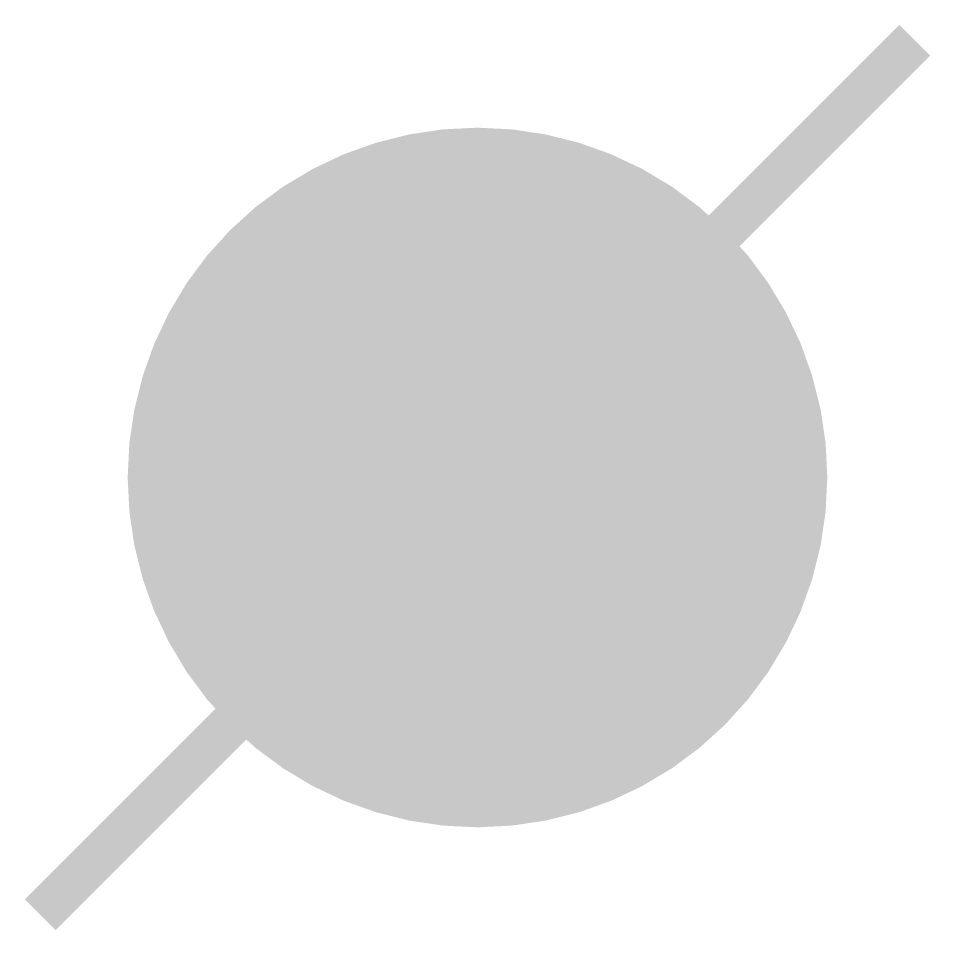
# Model space of a CAD drawing. Header units: inches. Extents: x -1.05 to 1.05, y -1.05 to 1.05.
import ezdxf

# ---------------------------------------------------------------- set-up
doc = ezdxf.new("R2010")
doc.units = ezdxf.units.IN
doc.header["$MEASUREMENT"] = 0

msp = doc.modelspace()

# ---------------------------------------------------------------- linework, layer by layer
at = {"const_width": 0.1}
msp.add_lwpolyline([(-1, -1), (1, 1)], dxfattribs=at)
at = {"const_width": 0.8}
msp.add_lwpolyline([(-0.4, 0, 1), (0.4, 0, 1)], format="xyb", close=True, dxfattribs=at)

doc.saveas('drawing.dxf')
